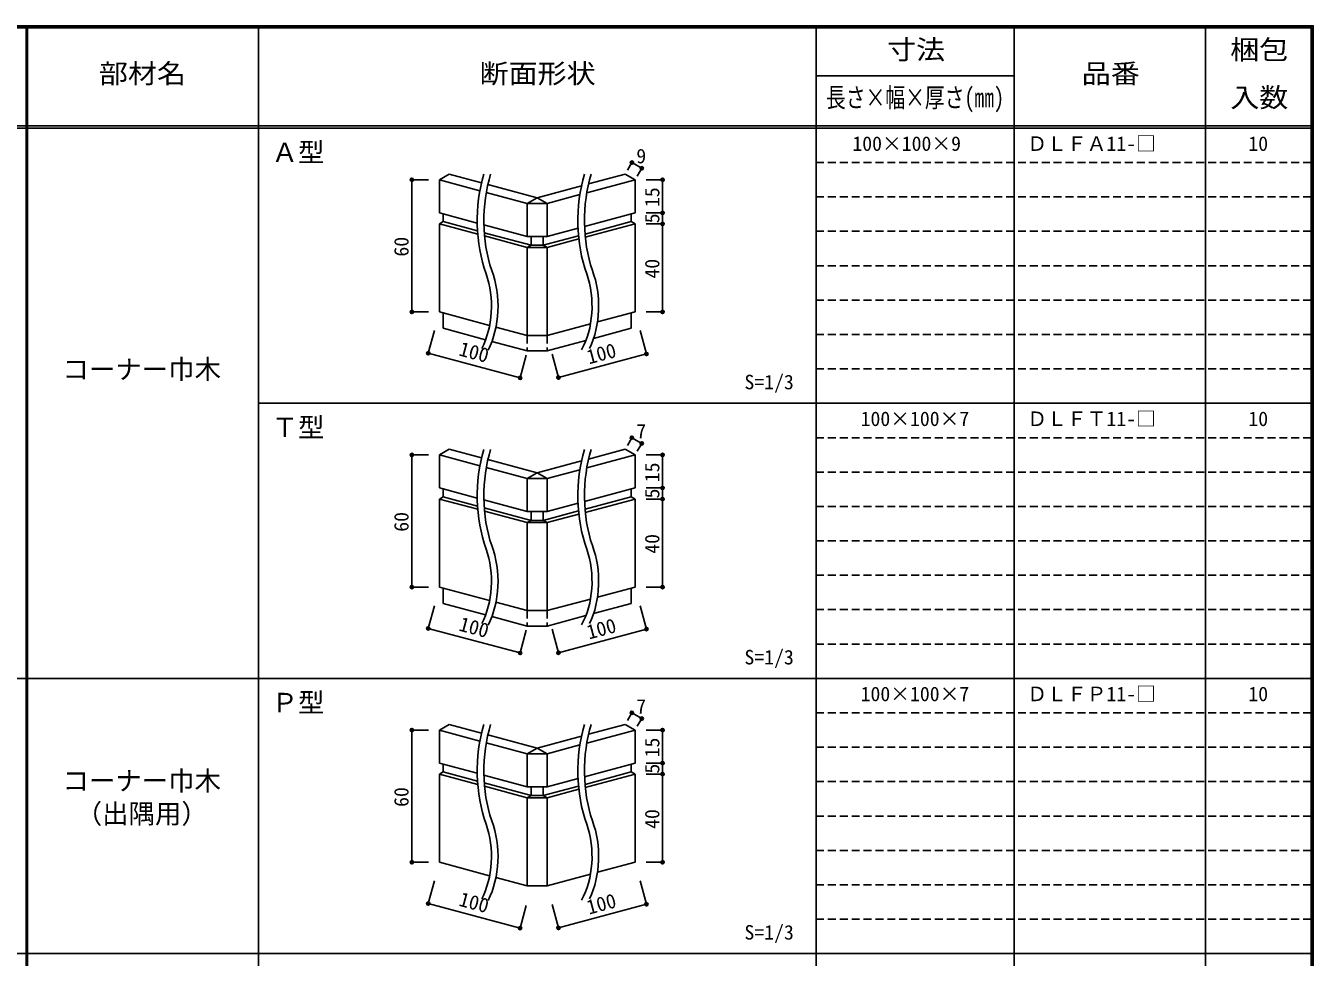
# Model space of a CAD drawing. Units: millimetres, scale not verified. Extents: x -600 to 570, y -431 to 418.
# Drawn here: x -15 to 570, y -6 to 418 of the extents above; entities that cross this region are included whole.
import ezdxf
from ezdxf.enums import TextEntityAlignment as Align

# ---------------------------------------------------------------- set-up
doc = ezdxf.new("R2010")
doc.units = ezdxf.units.MM
doc.header["$LTSCALE"] = 3
doc.header["$PDMODE"] = 32
doc.header["$PDSIZE"] = 1.5
doc.linetypes.add('DASHED1', pattern=[1.8, 1.2, -0.6])
for name, color, linetype in [('0-4', 3, 'Continuous'), ('0-A', 7, 'Continuous'), ('0-B', 7, 'Continuous'), ('F-1', 7, 'DASHED1'), ('F-A', 7, 'Continuous')]:
    doc.layers.add(name, color=color, linetype=linetype)
doc.styles.add('ＭＳ ゴシック', font='')
doc.styles.get('ＭＳ ゴシック').set_extended_font_data('MS Gothic')

msp = doc.modelspace()

# ---------------------------------------------------------------- linework, layer by layer
at = {"layer": '0-4'}
for p, q in [((172.75, 347.516), (177.25, 350.114)), ((172.75, 332.516), (172.75, 347.516)), ((191.205, 342.571), (172.75, 347.516)), ((191.956, 346.174), (177.25, 350.114)), ((217.25, 339.397), (194.823, 345.406)), ((239.796, 341.634), (261.75, 347.516)), ((240.613, 345.657), (257.25, 350.114)), ((261.75, 347.516), (257.25, 350.114)), ((261.75, 332.516), (261.75, 347.516)), ((212.75, 336.798), (194.093, 341.798)), ((217.25, 339.397), (237.376, 344.789)), ((221.75, 336.798), (236.636, 340.787)), ((212.75, 336.798), (217.25, 339.397)), ((212.75, 336.798), (221.75, 336.798)), ((212.75, 321.798), (212.75, 336.798)), ((221.75, 336.798), (217.25, 339.397)), ((221.75, 321.798), (221.75, 336.798)), ((190.001, 327.894), (172.75, 332.516)), ((190.13, 324.323), (174.482, 328.516)), ((238.769, 326.359), (261.75, 332.516)), ((238.966, 322.876), (260.018, 328.516)), ((172.75, 287.516), (172.75, 327.516)), ((190.233, 322.832), (172.75, 327.516)), ((212.75, 321.798), (193.017, 327.086)), ((214.482, 317.798), (193.187, 323.504)), ((212.75, 316.798), (193.308, 322.008)), ((220.018, 317.798), (236.027, 322.088)), ((221.75, 321.798), (235.799, 325.563)), ((239.094, 321.446), (261.75, 327.516)), ((261.75, 287.516), (261.75, 327.516)), ((212.75, 321.798), (221.75, 321.798)), ((212.75, 316.798), (221.75, 316.798)), ((212.75, 276.798), (212.75, 316.798)), ((214.482, 317.798), (214.482, 321.798)), ((220.018, 317.798), (220.018, 321.798)), ((221.75, 316.798), (220.018, 317.798)), ((221.75, 316.798), (236.166, 320.661)), ((221.75, 276.798), (221.75, 316.798)), ((195.615, 281.39), (172.75, 287.516)), ((174.482, 287.052), (174.482, 280.052)), ((244.636, 282.931), (261.75, 287.516)), ((260.018, 287.052), (260.018, 280.052)), ((221.75, 276.798), (241.474, 282.084)), ((174.482, 280.052), (193.801, 274.876)), ((212.75, 276.798), (198.501, 280.616)), ((212.75, 276.798), (221.75, 276.798)), ((260.018, 280.052), (242.87, 275.457)), ((196.662, 274.109), (212.75, 269.798)), ((212.75, 269.798), (221.75, 269.798)), ((239.399, 274.528), (221.75, 269.798)), ((172.75, 222.516), (177.25, 225.114)), ((172.75, 207.516), (172.75, 222.516)), ((191.205, 217.571), (172.75, 222.516)), ((191.956, 221.174), (177.25, 225.114)), ((239.796, 216.634), (261.75, 222.516)), ((240.613, 220.657), (257.25, 225.114)), ((261.75, 222.516), (257.25, 225.114)), ((261.75, 207.516), (261.75, 222.516)), ((212.75, 211.798), (194.093, 216.798)), ((217.25, 214.397), (194.823, 220.406)), ((217.25, 214.397), (237.376, 219.789)), ((212.75, 211.798), (217.25, 214.397)), ((212.75, 211.798), (221.75, 211.798)), ((212.75, 196.798), (212.75, 211.798)), ((221.75, 211.798), (217.25, 214.397)), ((221.75, 211.798), (236.636, 215.787)), ((221.75, 196.798), (221.75, 211.798)), ((190.001, 202.894), (172.75, 207.516)), ((238.769, 201.359), (261.75, 207.516)), ((172.75, 162.516), (172.75, 202.516)), ((190.233, 197.832), (172.75, 202.516)), ((190.13, 199.323), (174.482, 203.516)), ((212.75, 196.798), (193.017, 202.086)), ((221.75, 196.798), (235.799, 200.563)), ((238.966, 197.876), (260.018, 203.516)), ((239.094, 196.446), (261.75, 202.516)), ((261.75, 162.516), (261.75, 202.516)), ((214.482, 192.798), (193.187, 198.504)), ((212.75, 191.798), (193.308, 197.008)), ((212.75, 196.798), (221.75, 196.798)), ((214.482, 192.798), (214.482, 196.798)), ((220.018, 192.798), (236.027, 197.088)), ((220.018, 192.798), (220.018, 196.798)), ((221.75, 191.798), (236.166, 195.661)), ((212.75, 191.798), (221.75, 191.798)), ((212.75, 151.798), (212.75, 191.798)), ((221.75, 191.798), (220.018, 192.798)), ((221.75, 151.798), (221.75, 191.798)), ((195.615, 156.39), (172.75, 162.516)), ((174.482, 162.052), (174.482, 155.052)), ((244.636, 157.931), (261.75, 162.516)), ((260.018, 162.052), (260.018, 155.052)), ((174.482, 155.052), (193.801, 149.876)), ((212.75, 151.798), (198.501, 155.616)), ((221.75, 151.798), (241.474, 157.084)), ((260.018, 155.052), (242.87, 150.457)), ((196.662, 149.109), (212.75, 144.798)), ((212.75, 151.798), (221.75, 151.798)), ((239.399, 149.528), (221.75, 144.798)), ((212.75, 144.798), (221.75, 144.798)), ((172.75, 97.516), (177.25, 100.114)), ((191.956, 96.174), (177.25, 100.114)), ((240.613, 95.657), (257.25, 100.114)), ((261.75, 97.516), (257.25, 100.114)), ((172.75, 82.516), (172.75, 97.516)), ((191.205, 92.571), (172.75, 97.516)), ((217.25, 89.397), (194.823, 95.406)), ((217.25, 89.397), (237.376, 94.789)), ((239.796, 91.634), (261.75, 97.516)), ((261.75, 82.516), (261.75, 97.516)), ((212.75, 86.798), (194.093, 91.798)), ((212.75, 86.798), (217.25, 89.397)), ((221.75, 86.798), (217.25, 89.397)), ((221.75, 86.798), (236.636, 90.787)), ((190.001, 77.894), (172.75, 82.516)), ((212.75, 86.798), (221.75, 86.798)), ((212.75, 71.798), (212.75, 86.798)), ((221.75, 71.798), (221.75, 86.798)), ((238.769, 76.359), (261.75, 82.516)), ((172.75, 37.516), (172.75, 77.516)), ((190.233, 72.832), (172.75, 77.516)), ((190.13, 74.323), (174.482, 78.516)), ((212.75, 71.798), (193.017, 77.086)), ((238.966, 72.876), (260.018, 78.516)), ((239.094, 71.446), (261.75, 77.516)), ((261.75, 37.516), (261.75, 77.516)), ((214.482, 67.798), (193.187, 73.504)), ((212.75, 66.798), (193.308, 72.008)), ((212.75, 71.798), (221.75, 71.798)), ((214.482, 67.798), (214.482, 71.798)), ((220.018, 67.798), (236.027, 72.088)), ((220.018, 67.798), (220.018, 71.798)), ((221.75, 71.798), (235.799, 75.563)), ((221.75, 66.798), (236.166, 70.661)), ((212.75, 66.798), (221.75, 66.798)), ((212.75, 26.798), (212.75, 66.798)), ((221.75, 66.798), (220.018, 67.798)), ((221.75, 26.798), (221.75, 66.798)), ((195.615, 31.39), (172.75, 37.516)), ((244.636, 32.931), (261.75, 37.516)), ((212.75, 26.798), (198.501, 30.616)), ((221.75, 26.798), (241.474, 32.084)), ((212.75, 26.798), (221.75, 26.798))]:
    msp.add_line(p, q, dxfattribs=at)
at = {"layer": '0-4', "linetype": 'DASHED1'}
for p, q in [((212.75, 276.798), (212.75, 269.798)), ((221.75, 276.798), (221.75, 269.798)), ((212.75, 151.798), (212.75, 144.798)), ((221.75, 151.798), (221.75, 144.798))]:
    msp.add_line(p, q, dxfattribs=at)
at = {"layer": '0-4'}
for points in [[(172.75, 327.516), (174.482, 328.516), (174.482, 332.052)], [(261.75, 327.516), (260.018, 328.516), (260.018, 332.052)], [(212.75, 316.798), (214.482, 317.798), (220.018, 317.798)], [(172.75, 202.516), (174.482, 203.516), (174.482, 207.052)], [(261.75, 202.516), (260.018, 203.516), (260.018, 207.052)], [(212.75, 191.798), (214.482, 192.798), (220.018, 192.798)], [(172.75, 77.516), (174.482, 78.516), (174.482, 82.052)], [(261.75, 77.516), (260.018, 78.516), (260.018, 82.052)], [(212.75, 66.798), (214.482, 67.798), (220.018, 67.798)]]:
    msp.add_lwpolyline(points, dxfattribs=at)
at = {"layer": '0-A'}
for centre, major_axis, ratio, start_param, end_param in [((218.238, 328.937), (0, 47.072), 0.6, 1.1057159, 2.109549), ((218.238, 328.937), (0, 44.072), 0.572772, 1.0712542, 2.109549), ((263.969, 328.937), (0, 47.072), 0.6, 1.1057159, 2.109549), ((263.969, 328.937), (0, 44.072), 0.572772, 1.0712542, 2.109549), ((179.249, 290.096), (0, 28.633), 0.6, 3.9795664, 5.2511414), ((179.249, 290.096), (0, 31.633), 0.637935, 4.0317493, 5.2511414), ((224.98, 290.096), (0, 28.633), 0.6, 3.9492076, 5.2511414), ((224.98, 290.096), (0, 31.633), 0.637935, 4.0621487, 5.2511414), ((218.238, 203.937), (0, 47.072), 0.6, 1.1057159, 2.109549), ((218.238, 203.937), (0, 44.072), 0.572772, 1.0712542, 2.109549), ((263.969, 203.937), (0, 47.072), 0.6, 1.1057159, 2.109549), ((263.969, 203.937), (0, 44.072), 0.572772, 1.0712542, 2.109549), ((179.249, 165.096), (0, 28.633), 0.6, 3.9795664, 5.2511414), ((179.249, 165.096), (0, 31.633), 0.637935, 4.0317493, 5.2511414), ((224.98, 165.096), (0, 28.633), 0.6, 3.9492076, 5.2511414), ((224.98, 165.096), (0, 31.633), 0.637935, 4.0621487, 5.2511414), ((218.238, 78.937), (0, 47.072), 0.6, 1.1057159, 2.109549), ((218.238, 78.937), (0, 44.072), 0.572772, 1.0712542, 2.109549), ((263.969, 78.937), (0, 47.072), 0.6, 1.1057159, 2.109549), ((263.969, 78.937), (0, 44.072), 0.572772, 1.0712542, 2.109549), ((179.249, 40.096), (0, 28.633), 0.6, 3.9795664, 5.2511414), ((179.249, 40.096), (0, 31.633), 0.637935, 4.0317493, 5.2511414), ((224.98, 40.096), (0, 28.633), 0.6, 3.9492076, 5.2511414), ((224.98, 40.096), (0, 31.633), 0.637935, 4.0621487, 5.2511414)]:
    msp.add_ellipse(centre, major_axis=major_axis, ratio=ratio, start_param=start_param, end_param=end_param, dxfattribs=at)
at = {"layer": '0-B', "color": 4}
for p, q in [((260.287, 355.375), (258.25, 351.847)), ((260.287, 355.375), (264.787, 352.777)), ((264.787, 352.777), (262.75, 349.248)), ((160.25, 347.516), (167.75, 347.516)), ((160.25, 347.516), (160.25, 287.516)), ((274.25, 347.516), (266.75, 347.516)), ((274.25, 347.516), (274.25, 287.516)), ((274.25, 332.516), (266.75, 332.516)), ((274.25, 327.516), (266.75, 327.516)), ((160.25, 287.516), (167.75, 287.516)), ((274.25, 287.516), (266.75, 287.516)), ((167.72, 268.745), (170.482, 279.053)), ((266.874, 268.391), (264.018, 279.053)), ((209.47, 257.558), (167.72, 268.745)), ((209.47, 257.558), (212.232, 267.867)), ((226.874, 257.673), (224.018, 268.336)), ((266.874, 268.391), (226.874, 257.673)), ((260.287, 230.375), (258.25, 226.847)), ((260.287, 230.375), (264.787, 227.777)), ((160.25, 222.516), (167.75, 222.516)), ((160.25, 222.516), (160.25, 162.516)), ((264.787, 227.777), (262.75, 224.248)), ((274.25, 222.516), (266.75, 222.516)), ((274.25, 222.516), (274.25, 162.516)), ((274.25, 207.516), (266.75, 207.516)), ((274.25, 202.516), (266.75, 202.516)), ((160.25, 162.516), (167.75, 162.516)), ((274.25, 162.516), (266.75, 162.516)), ((167.72, 143.745), (170.482, 154.053)), ((266.874, 143.391), (264.018, 154.053)), ((209.47, 132.558), (167.72, 143.745)), ((209.47, 132.558), (212.232, 142.867)), ((226.874, 132.673), (224.018, 143.336)), ((266.874, 143.391), (226.874, 132.673)), ((260.287, 105.375), (258.25, 101.847)), ((260.287, 105.375), (264.787, 102.777)), ((264.787, 102.777), (262.75, 99.248)), ((160.25, 97.516), (167.75, 97.516)), ((160.25, 97.516), (160.25, 37.516)), ((274.25, 97.516), (266.75, 97.516)), ((274.25, 97.516), (274.25, 37.516)), ((274.25, 82.516), (266.75, 82.516)), ((274.25, 77.516), (266.75, 77.516)), ((160.25, 37.516), (167.75, 37.516)), ((274.25, 37.516), (266.75, 37.516)), ((167.72, 18.745), (170.482, 29.053)), ((266.874, 18.391), (264.018, 29.053)), ((209.47, 7.558), (167.72, 18.745)), ((209.47, 7.558), (212.232, 17.867)), ((226.874, 7.673), (224.018, 18.335)), ((266.874, 18.391), (226.874, 7.673))]:
    msp.add_line(p, q, dxfattribs=at)
at = {"layer": '0-B'}
for p in [(260.287, 355.375), (264.787, 352.777), (160.25, 347.516), (274.25, 347.516), (274.25, 332.516), (274.25, 327.516), (160.25, 287.516), (274.25, 287.516), (167.72, 268.745), (266.874, 268.391), (209.47, 257.558), (226.874, 257.673), (260.287, 230.375), (264.787, 227.777), (160.25, 222.516), (274.25, 222.516), (274.25, 207.516), (274.25, 202.516), (160.25, 162.516), (274.25, 162.516), (167.72, 143.745), (266.874, 143.391), (209.47, 132.558), (226.874, 132.673), (260.287, 105.375), (264.787, 102.777), (160.25, 97.516), (274.25, 97.516), (274.25, 82.516), (274.25, 77.516), (160.25, 37.516), (274.25, 37.516), (167.72, 18.745), (266.874, 18.391), (209.47, 7.558), (226.874, 7.673)]:
    msp.add_point(p, dxfattribs=at)
at = {"layer": 'F-1', "color": 6, "linetype": 'Continuous'}
for p, q in [((-600, 417), (570, 417)), ((-600, 416.5), (570, 416.5)), ((-15, 417.5), (-15, -379.5)), ((-14.5, 417.505), (-14.5, -379.5)), ((569, 417.5), (569, -420.5)), ((569.5, 417.5), (569.5, -420.5)), ((570, 372), (-600, 372)), ((570, 371), (-600, 371))]:
    msp.add_line(p, q, dxfattribs=at)
at = {"layer": 'F-1', "linetype": 'Continuous'}
for p, q in [((90.5, 417.505), (90.5, -379.5)), ((344, 417.5), (344, -379)), ((434, 417.5), (434, -379.505)), ((521, 417.5), (521, -379.505)), ((344, 394.745), (434, 394.745)), ((90.5, 246), (569, 246)), ((569, 121), (-494, 121)), ((-494, -4), (569, -4))]:
    msp.add_line(p, q, dxfattribs=at)
at = {"layer": 'F-1'}
for p, q in [((569, 355.375), (344, 355.375)), ((569, 339.75), (344, 339.75)), ((569, 324.125), (344, 324.125)), ((569, 308.5), (344, 308.5)), ((569, 292.875), (344, 292.875)), ((569, 277.25), (344, 277.25)), ((569, 261.625), (344, 261.625)), ((569, 246), (344, 246)), ((569, 230.375), (344, 230.375)), ((569, 214.75), (344, 214.75)), ((569, 199.125), (344, 199.125)), ((569, 183.5), (344, 183.5)), ((569, 167.875), (344, 167.875)), ((569, 152.25), (344, 152.25)), ((569, 136.625), (344, 136.625)), ((569, 121), (344, 121)), ((569, 105.375), (344, 105.375)), ((569, 89.75), (344, 89.75)), ((569, 74.125), (344, 74.125)), ((569, 58.5), (344, 58.5)), ((569, 42.875), (344, 42.875)), ((569, 27.25), (344, 27.25)), ((569, 11.625), (344, 11.625)), ((569, -4), (344, -4))]:
    msp.add_line(p, q, dxfattribs=at)
at = {"layer": 'F-1', "color": 6, "linetype": 'Continuous'}
msp.add_lwpolyline([(-600, 417.5), (570, 417.5), (570, -420.5)], dxfattribs=at)

# ---------------------------------------------------------------- texts
at = {"layer": '0-A', "style": 'ＭＳ ゴシック'}
for s, height, p in [('Ａ型', 8.798, (96.5, 353)), ('100×100×9', 6.598, (360.5, 358.688)), ('ＤＬＦＡ11-□', 6.598, (440, 358.688)), ('10', 6.598, (540.5, 358.688)), ('コーナー巾木', 8.798, (1.5, 254.4)), ('S=1/3', 6.598, (311.449, 250.377)), ('Ｔ型', 8.798, (96.5, 228)), ('100×100×7', 6.598, (364.25, 233.688)), ('ＤＬＦＴ11-□', 6.598, (440, 233.688)), ('10', 6.598, (540.5, 233.688)), ('S=1/3', 6.598, (311.449, 125.377)), ('100×100×7', 6.598, (364.25, 108.688)), ('ＤＬＦＰ11-□', 6.598, (440, 108.688)), ('10', 6.598, (540.5, 108.688)), ('Ｐ型', 8.798, (96.5, 103)), ('コーナー巾木', 8.798, (1.5, 67.5)), ('（出隅用）', 8.798, (7.5, 52.5)), ('S=1/3', 6.598, (311.449, 0.377))]:
    msp.add_text(s, height=height, dxfattribs=at).set_placement(p, align=Align.BOTTOM_LEFT)
at = {"layer": '0-B', "style": 'ＭＳ ゴシック'}
for s, p in [('9', (262.287, 353.04)), ('7', (262.287, 228.04)), ('7', (262.287, 103.04))]:
    msp.add_text(s, height=6.598, dxfattribs=at).set_placement(p, align=Align.BOTTOM_LEFT)
for s, rotation, p in [('15', 90, (274.75, 335.141)), ('5', 90, (274.75, 327.766)), ('60', 90, (160.75, 312.641)), ('40', 90, (274.75, 302.641)), ('100', 345, (180.695, 265.903)), ('100', 15, (241.26, 261.762)), ('15', 90, (274.75, 210.141)), ('5', 90, (274.75, 202.766)), ('60', 90, (160.75, 187.641)), ('40', 90, (274.75, 177.641)), ('100', 345, (180.695, 140.903)), ('100', 15, (241.26, 136.762)), ('15', 90, (274.75, 85.141)), ('5', 90, (274.75, 77.766)), ('60', 90, (160.75, 62.641)), ('40', 90, (274.75, 52.641)), ('100', 345, (180.695, 15.903)), ('100', 15, (241.26, 11.762))]:
    msp.add_text(s, height=6.598, rotation=rotation, dxfattribs=at).set_placement(p, align=Align.BOTTOM_LEFT)
at = {"layer": 'F-A', "style": 'ＭＳ ゴシック'}
for s, width, p in [('寸法', 1.1, (376.25, 399.62)), ('梱包', 1.1, (532.25, 399.62)), ('部材名', 1.1, (18, 388.75)), ('断面形状', 1.1, (191, 388.75)), ('品番', 1.1, (464.75, 388.745)), ('長さ×幅×厚さ(㎜)', 0.75, (348.5, 377.87)), ('入数', 1.1, (532.25, 377.865))]:
    msp.add_text(s, height=8.798, dxfattribs=dict(at, width=width)).set_placement(p, align=Align.BOTTOM_LEFT)

doc.saveas('drawing.dxf')
